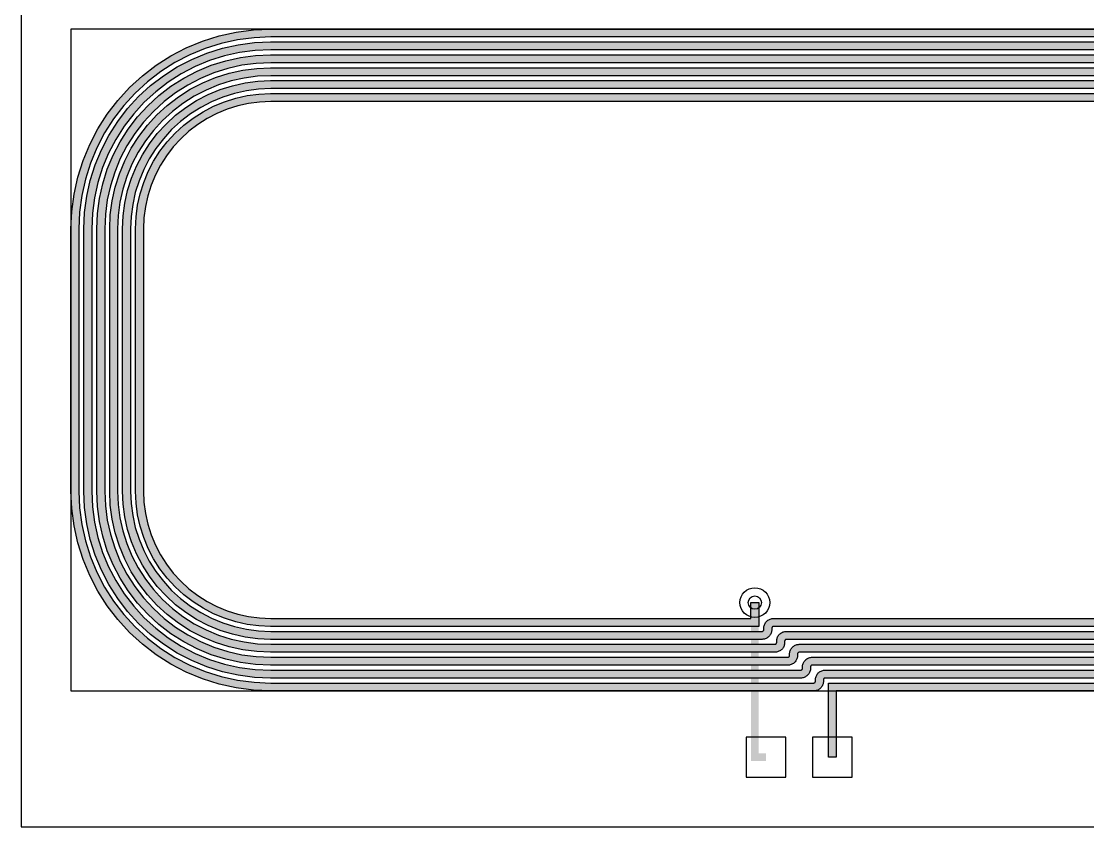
# Model space of a CAD drawing. Header units: millimetres. Extents: x -24.5 to 24.5, y -14.1 to 22.7.
# Drawn here: x -24.5 to 7.71, y -14.1 to 10.23 of the extents above; entities that cross this region are included whole.
import ezdxf

# ---------------------------------------------------------------- set-up
doc = ezdxf.new("R2010")
doc.units = ezdxf.units.MM
for name, color, linetype in [('ANT_BOTTOM', 1, 'Continuous'), ('ANT_CENTERLINE', 5, 'Continuous'), ('ANT_COPPER', 3, 'Continuous'), ('ANT_COPPER_HATCH', 3, 'Continuous'), ('ANT_KEEPOUT', 8, 'Continuous'), ('ANT_PADS', 2, 'Continuous'), ('ANT_VIA', 6, 'Continuous'), ('BOARD_OUTLINE', 7, 'Continuous')]:
    doc.layers.add(name, color=color, linetype=linetype)

msp = doc.modelspace()

# ---------------------------------------------------------------- hatches: boundary and pattern name
at = {"layer": 'ANT_COPPER_HATCH'}
msp.add_hatch(color=3, dxfattribs=at).paths.add_polyline_path([(-0.12, -9.76), (16.962, -9.76), (17.47, -9.738), (17.971, -9.672), (18.465, -9.562), (18.947, -9.41), (19.414, -9.217), (19.862, -8.984), (20.289, -8.712), (20.69, -8.404), (21.063, -8.063), (21.404, -7.69), (21.712, -7.289), (21.984, -6.862), (22.217, -6.414), (22.41, -5.947), (22.562, -5.465), (22.672, -4.971), (22.738, -4.47), (22.76, -3.962), (22.76, 3.962), (22.738, 4.47), (22.672, 4.971), (22.562, 5.465), (22.41, 5.947), (22.217, 6.414), (21.984, 6.862), (21.712, 7.289), (21.404, 7.69), (21.063, 8.063), (20.69, 8.404), (20.289, 8.712), (19.862, 8.984), (19.414, 9.217), (18.947, 9.41), (18.465, 9.562), (17.971, 9.672), (17.47, 9.738), (16.962, 9.76), (-16.962, 9.76), (-17.47, 9.738), (-17.971, 9.672), (-18.465, 9.562), (-18.947, 9.41), (-19.414, 9.217), (-19.862, 8.984), (-20.289, 8.712), (-20.69, 8.404), (-21.063, 8.063), (-21.404, 7.69), (-21.712, 7.289), (-21.984, 6.862), (-22.217, 6.414), (-22.41, 5.947), (-22.562, 5.465), (-22.672, 4.971), (-22.738, 4.47), (-22.76, 3.962), (-22.76, -3.962), (-22.738, -4.47), (-22.672, -4.971), (-22.562, -5.465), (-22.41, -5.947), (-22.217, -6.414), (-21.984, -6.862), (-21.712, -7.289), (-21.404, -7.69), (-21.063, -8.063), (-20.69, -8.404), (-20.289, -8.712), (-19.862, -8.984), (-19.414, -9.217), (-18.947, -9.41), (-18.465, -9.562), (-17.971, -9.672), (-17.47, -9.738), (-16.962, -9.76), (-0.568, -9.76), (-0.561, -9.76), (-0.556, -9.759), (-0.551, -9.758), (-0.547, -9.757), (-0.542, -9.755), (-0.538, -9.752), (-0.534, -9.75), (-0.53, -9.747), (-0.526, -9.744), (-0.523, -9.74), (-0.52, -9.736), (-0.518, -9.732), (-0.515, -9.728), (-0.513, -9.723), (-0.512, -9.719), (-0.511, -9.714), (-0.51, -9.709), (-0.51, -9.702), (-0.51, -9.663), (-0.509, -9.64), (-0.506, -9.614), (-0.5, -9.589), (-0.492, -9.564), (-0.482, -9.541), (-0.471, -9.518), (-0.457, -9.496), (-0.441, -9.475), (-0.424, -9.456), (-0.405, -9.439), (-0.384, -9.423), (-0.362, -9.409), (-0.339, -9.398), (-0.316, -9.388), (-0.291, -9.38), (-0.266, -9.374), (-0.24, -9.371), (-0.217, -9.37), (16.962, -9.37), (17.436, -9.349), (17.904, -9.288), (18.364, -9.186), (18.814, -9.044), (19.249, -8.863), (19.667, -8.646), (20.065, -8.392), (20.439, -8.105), (20.787, -7.787), (21.105, -7.439), (21.392, -7.065), (21.646, -6.667), (21.863, -6.249), (22.044, -5.814), (22.186, -5.364), (22.288, -4.904), (22.349, -4.436), (22.37, -3.962), (22.37, 3.962), (22.349, 4.436), (22.288, 4.904), (22.186, 5.364), (22.044, 5.814), (21.863, 6.249), (21.646, 6.667), (21.392, 7.065), (21.105, 7.439), (20.787, 7.787), (20.439, 8.105), (20.065, 8.392), (19.667, 8.646), (19.249, 8.863), (18.814, 9.044), (18.364, 9.186), (17.904, 9.288), (17.436, 9.349), (16.962, 9.37), (-16.962, 9.37), (-17.436, 9.349), (-17.904, 9.288), (-18.364, 9.186), (-18.814, 9.044), (-19.249, 8.863), (-19.667, 8.646), (-20.065, 8.392), (-20.439, 8.105), (-20.787, 7.787), (-21.105, 7.439), (-21.392, 7.065), (-21.646, 6.667), (-21.863, 6.249), (-22.044, 5.814), (-22.186, 5.364), (-22.288, 4.904), (-22.349, 4.436), (-22.37, 3.962), (-22.37, -3.962), (-22.349, -4.436), (-22.288, -4.904), (-22.186, -5.364), (-22.044, -5.814), (-21.863, -6.249), (-21.646, -6.667), (-21.392, -7.065), (-21.105, -7.439), (-20.787, -7.787), (-20.439, -8.105), (-20.065, -8.392), (-19.667, -8.646), (-19.249, -8.863), (-18.814, -9.044), (-18.364, -9.186), (-17.904, -9.288), (-17.436, -9.349), (-16.962, -9.37), (-0.958, -9.37), (-0.951, -9.37), (-0.946, -9.369), (-0.941, -9.368), (-0.937, -9.367), (-0.932, -9.365), (-0.928, -9.362), (-0.924, -9.36), (-0.92, -9.357), (-0.916, -9.354), (-0.913, -9.35), (-0.91, -9.346), (-0.908, -9.342), (-0.905, -9.338), (-0.903, -9.333), (-0.902, -9.329), (-0.901, -9.324), (-0.9, -9.319), (-0.9, -9.312), (-0.9, -9.273), (-0.899, -9.25), (-0.896, -9.224), (-0.89, -9.199), (-0.882, -9.174), (-0.872, -9.151), (-0.861, -9.128), (-0.847, -9.106), (-0.831, -9.085), (-0.814, -9.066), (-0.795, -9.049), (-0.774, -9.033), (-0.752, -9.019), (-0.729, -9.008), (-0.706, -8.998), (-0.681, -8.99), (-0.656, -8.984), (-0.63, -8.981), (-0.607, -8.98), (16.962, -8.98), (17.402, -8.961), (17.836, -8.904), (18.263, -8.809), (18.68, -8.677), (19.084, -8.51), (19.472, -8.308), (19.841, -8.073), (20.189, -7.807), (20.511, -7.511), (20.807, -7.189), (21.073, -6.841), (21.308, -6.472), (21.51, -6.084), (21.677, -5.68), (21.809, -5.263), (21.904, -4.836), (21.961, -4.402), (21.98, -3.962), (21.98, 3.962), (21.961, 4.402), (21.904, 4.836), (21.809, 5.263), (21.677, 5.68), (21.51, 6.084), (21.308, 6.472), (21.073, 6.841), (20.807, 7.189), (20.511, 7.511), (20.189, 7.807), (19.841, 8.073), (19.472, 8.308), (19.084, 8.51), (18.68, 8.677), (18.263, 8.809), (17.836, 8.904), (17.402, 8.961), (16.962, 8.98), (-16.962, 8.98), (-17.402, 8.961), (-17.836, 8.904), (-18.263, 8.809), (-18.68, 8.677), (-19.084, 8.51), (-19.472, 8.308), (-19.841, 8.073), (-20.189, 7.807), (-20.511, 7.511), (-20.807, 7.189), (-21.073, 6.841), (-21.308, 6.472), (-21.51, 6.084), (-21.677, 5.68), (-21.809, 5.263), (-21.904, 4.836), (-21.961, 4.402), (-21.98, 3.962), (-21.98, -3.962), (-21.961, -4.402), (-21.904, -4.836), (-21.809, -5.263), (-21.677, -5.68), (-21.51, -6.084), (-21.308, -6.472), (-21.073, -6.841), (-20.807, -7.189), (-20.511, -7.511), (-20.189, -7.807), (-19.841, -8.073), (-19.472, -8.308), (-19.084, -8.51), (-18.68, -8.677), (-18.263, -8.809), (-17.836, -8.904), (-17.402, -8.961), (-16.962, -8.98), (-1.348, -8.98), (-1.341, -8.98), (-1.336, -8.979), (-1.331, -8.978), (-1.327, -8.977), (-1.322, -8.975), (-1.318, -8.972), (-1.314, -8.97), (-1.31, -8.967), (-1.306, -8.964), (-1.303, -8.96), (-1.3, -8.956), (-1.298, -8.952), (-1.295, -8.948), (-1.293, -8.943), (-1.292, -8.939), (-1.291, -8.934), (-1.29, -8.929), (-1.29, -8.922), (-1.29, -8.883), (-1.289, -8.86), (-1.286, -8.834), (-1.28, -8.809), (-1.272, -8.784), (-1.262, -8.761), (-1.251, -8.738), (-1.237, -8.716), (-1.221, -8.695), (-1.204, -8.676), (-1.185, -8.659), (-1.164, -8.643), (-1.142, -8.629), (-1.119, -8.618), (-1.096, -8.608), (-1.071, -8.6), (-1.046, -8.594), (-1.02, -8.591), (-0.997, -8.59), (16.962, -8.59), (17.368, -8.572), (17.768, -8.52), (18.162, -8.432), (18.547, -8.311), (18.92, -8.157), (19.277, -7.97), (19.618, -7.753), (19.938, -7.508), (20.235, -7.235), (20.508, -6.938), (20.753, -6.618), (20.97, -6.277), (21.157, -5.92), (21.311, -5.547), (21.432, -5.162), (21.52, -4.768), (21.572, -4.368), (21.59, -3.962), (21.59, 3.962), (21.572, 4.368), (21.52, 4.768), (21.432, 5.162), (21.311, 5.547), (21.157, 5.92), (20.97, 6.277), (20.753, 6.618), (20.508, 6.938), (20.235, 7.235), (19.938, 7.508), (19.618, 7.753), (19.277, 7.97), (18.92, 8.157), (18.547, 8.311), (18.162, 8.432), (17.768, 8.52), (17.368, 8.572), (16.962, 8.59), (-16.962, 8.59), (-17.368, 8.572), (-17.768, 8.52), (-18.162, 8.432), (-18.547, 8.311), (-18.92, 8.157), (-19.277, 7.97), (-19.618, 7.753), (-19.938, 7.508), (-20.235, 7.235), (-20.508, 6.938), (-20.753, 6.618), (-20.97, 6.277), (-21.157, 5.92), (-21.311, 5.547), (-21.432, 5.162), (-21.52, 4.768), (-21.572, 4.368), (-21.59, 3.962), (-21.59, -3.962), (-21.572, -4.368), (-21.52, -4.768), (-21.432, -5.162), (-21.311, -5.547), (-21.157, -5.92), (-20.97, -6.277), (-20.753, -6.618), (-20.508, -6.938), (-20.235, -7.235), (-19.938, -7.508), (-19.618, -7.753), (-19.277, -7.97), (-18.92, -8.157), (-18.547, -8.311), (-18.162, -8.432), (-17.768, -8.52), (-17.368, -8.572), (-16.962, -8.59), (-1.738, -8.59), (-1.731, -8.59), (-1.726, -8.589), (-1.721, -8.588), (-1.717, -8.587), (-1.712, -8.585), (-1.708, -8.582), (-1.704, -8.58), (-1.7, -8.577), (-1.696, -8.574), (-1.693, -8.57), (-1.69, -8.566), (-1.688, -8.562), (-1.685, -8.558), (-1.683, -8.553), (-1.682, -8.549), (-1.681, -8.544), (-1.68, -8.539), (-1.68, -8.532), (-1.68, -8.493), (-1.679, -8.47), (-1.676, -8.444), (-1.67, -8.419), (-1.662, -8.394), (-1.652, -8.371), (-1.641, -8.348), (-1.627, -8.326), (-1.611, -8.305), (-1.594, -8.286), (-1.575, -8.269), (-1.554, -8.253), (-1.532, -8.239), (-1.509, -8.228), (-1.486, -8.218), (-1.461, -8.21), (-1.436, -8.204), (-1.41, -8.201), (-1.387, -8.2), (16.962, -8.2), (17.334, -8.184), (17.7, -8.136), (18.061, -8.056), (18.413, -7.944), (18.755, -7.803), (19.082, -7.633), (19.394, -7.434), (19.687, -7.209), (19.96, -6.96), (20.209, -6.687), (20.434, -6.394), (20.633, -6.082), (20.803, -5.755), (20.944, -5.413), (21.056, -5.061), (21.136, -4.7), (21.184, -4.334), (21.2, -3.962), (21.2, 3.962), (21.184, 4.334), (21.136, 4.7), (21.056, 5.061), (20.944, 5.413), (20.803, 5.755), (20.633, 6.082), (20.434, 6.394), (20.209, 6.687), (19.96, 6.96), (19.687, 7.209), (19.394, 7.434), (19.082, 7.633), (18.755, 7.803), (18.413, 7.944), (18.061, 8.056), (17.7, 8.136), (17.334, 8.184), (16.962, 8.2), (-16.962, 8.2), (-17.334, 8.184), (-17.7, 8.136), (-18.061, 8.056), (-18.413, 7.944), (-18.755, 7.803), (-19.082, 7.633), (-19.394, 7.434), (-19.687, 7.209), (-19.96, 6.96), (-20.209, 6.687), (-20.434, 6.394), (-20.633, 6.082), (-20.803, 5.755), (-20.944, 5.413), (-21.056, 5.061), (-21.136, 4.7), (-21.184, 4.334), (-21.2, 3.962), (-21.2, -3.962), (-21.184, -4.334), (-21.136, -4.7), (-21.056, -5.061), (-20.944, -5.413), (-20.803, -5.755), (-20.633, -6.082), (-20.434, -6.394), (-20.209, -6.687), (-19.96, -6.96), (-19.687, -7.209), (-19.394, -7.434), (-19.082, -7.633), (-18.755, -7.803), (-18.413, -7.944), (-18.061, -8.056), (-17.7, -8.136), (-17.334, -8.184), (-16.962, -8.2), (-2.128, -8.2), (-2.121, -8.2), (-2.116, -8.199), (-2.111, -8.198), (-2.107, -8.197), (-2.102, -8.195), (-2.098, -8.192), (-2.094, -8.19), (-2.09, -8.187), (-2.086, -8.184), (-2.083, -8.18), (-2.08, -8.176), (-2.078, -8.172), (-2.075, -8.168), (-2.073, -8.163), (-2.072, -8.159), (-2.071, -8.154), (-2.07, -8.149), (-2.07, -8.142), (-2.07, -8.103), (-2.069, -8.08), (-2.066, -8.054), (-2.06, -8.029), (-2.052, -8.004), (-2.042, -7.981), (-2.031, -7.958), (-2.017, -7.936), (-2.001, -7.915), (-1.984, -7.896), (-1.965, -7.879), (-1.944, -7.863), (-1.922, -7.849), (-1.899, -7.838), (-1.876, -7.828), (-1.851, -7.82), (-1.826, -7.814), (-1.8, -7.811), (-1.777, -7.81), (16.962, -7.81), (17.3, -7.795), (17.633, -7.751), (17.96, -7.679), (18.28, -7.578), (18.59, -7.45), (18.887, -7.295), (19.17, -7.115), (19.436, -6.91), (19.684, -6.684), (19.91, -6.436), (20.115, -6.17), (20.295, -5.887), (20.45, -5.59), (20.578, -5.28), (20.679, -4.96), (20.751, -4.633), (20.795, -4.3), (20.81, -3.962), (20.81, 3.962), (20.795, 4.3), (20.751, 4.633), (20.679, 4.96), (20.578, 5.28), (20.45, 5.59), (20.295, 5.887), (20.115, 6.17), (19.91, 6.436), (19.684, 6.684), (19.436, 6.91), (19.17, 7.115), (18.887, 7.295), (18.59, 7.45), (18.28, 7.578), (17.96, 7.679), (17.633, 7.751), (17.3, 7.795), (16.962, 7.81), (-16.962, 7.81), (-17.3, 7.795), (-17.633, 7.751), (-17.96, 7.679), (-18.28, 7.578), (-18.59, 7.45), (-18.887, 7.295), (-19.17, 7.115), (-19.436, 6.91), (-19.684, 6.684), (-19.91, 6.436), (-20.115, 6.17), (-20.295, 5.887), (-20.45, 5.59), (-20.578, 5.28), (-20.679, 4.96), (-20.751, 4.633), (-20.795, 4.3), (-20.81, 3.962), (-20.81, -3.962), (-20.795, -4.3), (-20.751, -4.633), (-20.679, -4.96), (-20.578, -5.28), (-20.45, -5.59), (-20.295, -5.887), (-20.115, -6.17), (-19.91, -6.436), (-19.684, -6.684), (-19.436, -6.91), (-19.17, -7.115), (-18.887, -7.295), (-18.59, -7.45), (-18.28, -7.578), (-17.96, -7.679), (-17.633, -7.751), (-17.3, -7.795), (-16.962, -7.81), (-2.46, -7.81), (-2.46, -7.33), (-2.22, -7.33), (-2.22, -8.05), (-16.968, -8.05), (-17.321, -8.035), (-17.674, -7.988), (-18.022, -7.911), (-18.362, -7.804), (-18.691, -7.667), (-19.008, -7.503), (-19.308, -7.311), (-19.591, -7.094), (-19.854, -6.854), (-20.094, -6.591), (-20.311, -6.308), (-20.503, -6.008), (-20.667, -5.691), (-20.804, -5.362), (-20.911, -5.022), (-20.988, -4.674), (-21.035, -4.321), (-21.05, -3.968), (-21.05, 3.968), (-21.035, 4.321), (-20.988, 4.674), (-20.911, 5.022), (-20.804, 5.362), (-20.667, 5.691), (-20.503, 6.008), (-20.311, 6.308), (-20.094, 6.591), (-19.854, 6.854), (-19.591, 7.094), (-19.308, 7.311), (-19.008, 7.503), (-18.691, 7.667), (-18.362, 7.804), (-18.022, 7.911), (-17.674, 7.988), (-17.321, 8.035), (-16.968, 8.05), (16.968, 8.05), (17.321, 8.035), (17.674, 7.988), (18.022, 7.911), (18.362, 7.804), (18.691, 7.667), (19.008, 7.503), (19.308, 7.311), (19.591, 7.094), (19.854, 6.854), (20.094, 6.591), (20.311, 6.308), (20.503, 6.008), (20.667, 5.691), (20.804, 5.362), (20.911, 5.022), (20.988, 4.674), (21.035, 4.321), (21.05, 3.968), (21.05, -3.968), (21.035, -4.321), (20.988, -4.674), (20.911, -5.022), (20.804, -5.362), (20.667, -5.691), (20.503, -6.008), (20.311, -6.308), (20.094, -6.591), (19.854, -6.854), (19.591, -7.094), (19.308, -7.311), (19.008, -7.503), (18.691, -7.667), (18.362, -7.804), (18.022, -7.911), (17.674, -7.988), (17.321, -8.035), (16.968, -8.05), (-1.772, -8.05), (-1.779, -8.05), (-1.784, -8.051), (-1.789, -8.052), (-1.793, -8.053), (-1.798, -8.055), (-1.802, -8.058), (-1.806, -8.06), (-1.81, -8.063), (-1.814, -8.066), (-1.817, -8.07), (-1.82, -8.074), (-1.822, -8.078), (-1.825, -8.082), (-1.827, -8.087), (-1.828, -8.091), (-1.829, -8.096), (-1.83, -8.101), (-1.83, -8.108), (-1.83, -8.147), (-1.831, -8.17), (-1.834, -8.196), (-1.84, -8.221), (-1.848, -8.246), (-1.858, -8.269), (-1.869, -8.292), (-1.883, -8.314), (-1.899, -8.335), (-1.916, -8.354), (-1.935, -8.371), (-1.956, -8.387), (-1.978, -8.401), (-2.001, -8.412), (-2.024, -8.422), (-2.049, -8.43), (-2.074, -8.436), (-2.1, -8.439), (-2.123, -8.44), (-16.968, -8.44), (-17.355, -8.423), (-17.742, -8.372), (-18.123, -8.288), (-18.496, -8.17), (-18.856, -8.021), (-19.203, -7.841), (-19.532, -7.631), (-19.842, -7.393), (-20.129, -7.129), (-20.393, -6.842), (-20.631, -6.532), (-20.841, -6.203), (-21.021, -5.856), (-21.17, -5.496), (-21.288, -5.123), (-21.372, -4.742), (-21.423, -4.355), (-21.44, -3.968), (-21.44, 3.968), (-21.423, 4.355), (-21.372, 4.742), (-21.288, 5.123), (-21.17, 5.496), (-21.021, 5.856), (-20.841, 6.203), (-20.631, 6.532), (-20.393, 6.842), (-20.129, 7.129), (-19.842, 7.393), (-19.532, 7.631), (-19.203, 7.841), (-18.856, 8.021), (-18.496, 8.17), (-18.123, 8.288), (-17.742, 8.372), (-17.355, 8.423), (-16.968, 8.44), (16.968, 8.44), (17.355, 8.423), (17.742, 8.372), (18.123, 8.288), (18.496, 8.17), (18.856, 8.021), (19.203, 7.841), (19.532, 7.631), (19.842, 7.393), (20.129, 7.129), (20.393, 6.842), (20.631, 6.532), (20.841, 6.203), (21.021, 5.856), (21.17, 5.496), (21.288, 5.123), (21.372, 4.742), (21.423, 4.355), (21.44, 3.968), (21.44, -3.968), (21.423, -4.355), (21.372, -4.742), (21.288, -5.123), (21.17, -5.496), (21.021, -5.856), (20.841, -6.203), (20.631, -6.532), (20.393, -6.842), (20.129, -7.129), (19.842, -7.393), (19.532, -7.631), (19.203, -7.841), (18.856, -8.021), (18.496, -8.17), (18.123, -8.288), (17.742, -8.372), (17.355, -8.423), (16.968, -8.44), (-1.382, -8.44), (-1.389, -8.44), (-1.394, -8.441), (-1.399, -8.442), (-1.403, -8.443), (-1.408, -8.445), (-1.412, -8.448), (-1.416, -8.45), (-1.42, -8.453), (-1.424, -8.456), (-1.427, -8.46), (-1.43, -8.464), (-1.432, -8.468), (-1.435, -8.472), (-1.437, -8.477), (-1.438, -8.481), (-1.439, -8.486), (-1.44, -8.491), (-1.44, -8.498), (-1.44, -8.537), (-1.441, -8.56), (-1.444, -8.586), (-1.45, -8.611), (-1.458, -8.636), (-1.468, -8.659), (-1.479, -8.682), (-1.493, -8.704), (-1.509, -8.725), (-1.526, -8.744), (-1.545, -8.761), (-1.566, -8.777), (-1.588, -8.791), (-1.611, -8.802), (-1.634, -8.812), (-1.659, -8.82), (-1.684, -8.826), (-1.71, -8.829), (-1.733, -8.83), (-16.968, -8.83), (-17.389, -8.812), (-17.81, -8.756), (-18.224, -8.664), (-18.629, -8.537), (-19.021, -8.374), (-19.398, -8.178), (-19.756, -7.95), (-20.092, -7.692), (-20.405, -7.405), (-20.692, -7.092), (-20.95, -6.756), (-21.178, -6.398), (-21.374, -6.021), (-21.537, -5.629), (-21.664, -5.224), (-21.756, -4.81), (-21.812, -4.389), (-21.83, -3.968), (-21.83, 3.968), (-21.812, 4.389), (-21.756, 4.81), (-21.664, 5.224), (-21.537, 5.629), (-21.374, 6.021), (-21.178, 6.398), (-20.95, 6.756), (-20.692, 7.092), (-20.405, 7.405), (-20.092, 7.692), (-19.756, 7.95), (-19.398, 8.178), (-19.021, 8.374), (-18.629, 8.537), (-18.224, 8.664), (-17.81, 8.756), (-17.389, 8.812), (-16.968, 8.83), (16.968, 8.83), (17.389, 8.812), (17.81, 8.756), (18.224, 8.664), (18.629, 8.537), (19.021, 8.374), (19.398, 8.178), (19.756, 7.95), (20.092, 7.692), (20.405, 7.405), (20.692, 7.092), (20.95, 6.756), (21.178, 6.398), (21.374, 6.021), (21.537, 5.629), (21.664, 5.224), (21.756, 4.81), (21.812, 4.389), (21.83, 3.968), (21.83, -3.968), (21.812, -4.389), (21.756, -4.81), (21.664, -5.224), (21.537, -5.629), (21.374, -6.021), (21.178, -6.398), (20.95, -6.756), (20.692, -7.092), (20.405, -7.405), (20.092, -7.692), (19.756, -7.95), (19.398, -8.178), (19.021, -8.374), (18.629, -8.537), (18.224, -8.664), (17.81, -8.756), (17.389, -8.812), (16.968, -8.83), (-0.992, -8.83), (-0.999, -8.83), (-1.004, -8.831), (-1.009, -8.832), (-1.013, -8.833), (-1.018, -8.835), (-1.022, -8.838), (-1.026, -8.84), (-1.03, -8.843), (-1.034, -8.846), (-1.037, -8.85), (-1.04, -8.854), (-1.042, -8.858), (-1.045, -8.862), (-1.047, -8.867), (-1.048, -8.871), (-1.049, -8.876), (-1.05, -8.881), (-1.05, -8.888), (-1.05, -8.927), (-1.051, -8.95), (-1.054, -8.976), (-1.06, -9.001), (-1.068, -9.026), (-1.078, -9.049), (-1.089, -9.072), (-1.103, -9.094), (-1.119, -9.115), (-1.136, -9.134), (-1.155, -9.151), (-1.176, -9.167), (-1.198, -9.181), (-1.221, -9.192), (-1.244, -9.202), (-1.269, -9.21), (-1.294, -9.216), (-1.32, -9.219), (-1.343, -9.22), (-16.968, -9.22), (-17.423, -9.2), (-17.878, -9.14), (-18.325, -9.041), (-18.762, -8.903), (-19.186, -8.728), (-19.593, -8.516), (-19.979, -8.27), (-20.343, -7.991), (-20.681, -7.681), (-20.991, -7.343), (-21.27, -6.979), (-21.516, -6.593), (-21.728, -6.186), (-21.903, -5.762), (-22.041, -5.325), (-22.14, -4.878), (-22.2, -4.423), (-22.22, -3.968), (-22.22, 3.968), (-22.2, 4.423), (-22.14, 4.878), (-22.041, 5.325), (-21.903, 5.762), (-21.728, 6.186), (-21.516, 6.593), (-21.27, 6.979), (-20.991, 7.343), (-20.681, 7.681), (-20.343, 7.991), (-19.979, 8.27), (-19.593, 8.516), (-19.186, 8.728), (-18.762, 8.903), (-18.325, 9.041), (-17.878, 9.14), (-17.423, 9.2), (-16.968, 9.22), (16.968, 9.22), (17.423, 9.2), (17.878, 9.14), (18.325, 9.041), (18.762, 8.903), (19.186, 8.728), (19.593, 8.516), (19.979, 8.27), (20.343, 7.991), (20.681, 7.681), (20.991, 7.343), (21.27, 6.979), (21.516, 6.593), (21.728, 6.186), (21.903, 5.762), (22.041, 5.325), (22.14, 4.878), (22.2, 4.423), (22.22, 3.968), (22.22, -3.968), (22.2, -4.423), (22.14, -4.878), (22.041, -5.325), (21.903, -5.762), (21.728, -6.186), (21.516, -6.593), (21.27, -6.979), (20.991, -7.343), (20.681, -7.681), (20.343, -7.991), (19.979, -8.27), (19.593, -8.516), (19.186, -8.728), (18.762, -8.903), (18.325, -9.041), (17.878, -9.14), (17.423, -9.2), (16.968, -9.22), (-0.602, -9.22), (-0.609, -9.22), (-0.614, -9.221), (-0.619, -9.222), (-0.623, -9.223), (-0.628, -9.225), (-0.632, -9.228), (-0.636, -9.23), (-0.64, -9.233), (-0.644, -9.236), (-0.647, -9.24), (-0.65, -9.244), (-0.652, -9.248), (-0.655, -9.252), (-0.657, -9.257), (-0.658, -9.261), (-0.659, -9.266), (-0.66, -9.271), (-0.66, -9.278), (-0.66, -9.317), (-0.661, -9.34), (-0.664, -9.366), (-0.67, -9.391), (-0.678, -9.416), (-0.688, -9.439), (-0.699, -9.462), (-0.713, -9.484), (-0.729, -9.505), (-0.746, -9.524), (-0.765, -9.541), (-0.786, -9.557), (-0.808, -9.571), (-0.831, -9.582), (-0.854, -9.592), (-0.879, -9.6), (-0.904, -9.606), (-0.93, -9.609), (-0.953, -9.61), (-16.968, -9.61), (-17.457, -9.589), (-17.945, -9.524), (-18.426, -9.418), (-18.896, -9.27), (-19.351, -9.081), (-19.788, -8.854), (-20.203, -8.589), (-20.594, -8.289), (-20.957, -7.957), (-21.289, -7.594), (-21.589, -7.203), (-21.854, -6.788), (-22.081, -6.351), (-22.27, -5.896), (-22.418, -5.426), (-22.524, -4.945), (-22.589, -4.457), (-22.61, -3.968), (-22.61, 3.968), (-22.589, 4.457), (-22.524, 4.945), (-22.418, 5.426), (-22.27, 5.896), (-22.081, 6.351), (-21.854, 6.788), (-21.589, 7.203), (-21.289, 7.594), (-20.957, 7.957), (-20.594, 8.289), (-20.203, 8.589), (-19.788, 8.854), (-19.351, 9.081), (-18.896, 9.27), (-18.426, 9.418), (-17.945, 9.524), (-17.457, 9.589), (-16.968, 9.61), (16.968, 9.61), (17.457, 9.589), (17.945, 9.524), (18.426, 9.418), (18.896, 9.27), (19.351, 9.081), (19.788, 8.854), (20.203, 8.589), (20.594, 8.289), (20.957, 7.957), (21.289, 7.594), (21.589, 7.203), (21.854, 6.788), (22.081, 6.351), (22.27, 5.896), (22.418, 5.426), (22.524, 4.945), (22.589, 4.457), (22.61, 3.968), (22.61, -3.968), (22.589, -4.457), (22.524, -4.945), (22.418, -5.426), (22.27, -5.896), (22.081, -6.351), (21.854, -6.788), (21.589, -7.203), (21.289, -7.594), (20.957, -7.957), (20.594, -8.289), (20.203, -8.589), (19.788, -8.854), (19.351, -9.081), (18.896, -9.27), (18.426, -9.418), (17.945, -9.524), (17.457, -9.589), (16.968, -9.61), (-0.212, -9.61), (-0.219, -9.61), (-0.224, -9.611), (-0.229, -9.612), (-0.233, -9.613), (-0.238, -9.615), (-0.242, -9.618), (-0.246, -9.62), (-0.25, -9.623), (-0.254, -9.626), (-0.257, -9.63), (-0.26, -9.634), (-0.262, -9.638), (-0.265, -9.642), (-0.267, -9.647), (-0.268, -9.651), (-0.269, -9.656), (-0.27, -9.661), (-0.27, -9.668), (-0.27, -9.707), (-0.271, -9.73), (-0.274, -9.756), (-0.28, -9.781), (-0.288, -9.806), (-0.298, -9.829), (-0.309, -9.852), (-0.323, -9.874), (-0.339, -9.895), (-0.356, -9.914), (-0.375, -9.931), (-0.396, -9.947), (-0.418, -9.961), (-0.441, -9.972), (-0.464, -9.982), (-0.489, -9.99), (-0.514, -9.996), (-0.54, -9.999), (-0.563, -10), (-16.968, -10), (-17.491, -9.977), (-18.013, -9.908), (-18.527, -9.794), (-19.029, -9.636), (-19.516, -9.435), (-19.983, -9.192), (-20.427, -8.909), (-20.844, -8.588), (-21.232, -8.232), (-21.588, -7.844), (-21.909, -7.427), (-22.192, -6.983), (-22.435, -6.516), (-22.636, -6.029), (-22.794, -5.527), (-22.908, -5.013), (-22.977, -4.491), (-23, -3.968), (-23, 3.968), (-22.977, 4.491), (-22.908, 5.013), (-22.794, 5.527), (-22.636, 6.029), (-22.435, 6.516), (-22.192, 6.983), (-21.909, 7.427), (-21.588, 7.844), (-21.232, 8.232), (-20.844, 8.588), (-20.427, 8.909), (-19.983, 9.192), (-19.516, 9.435), (-19.029, 9.636), (-18.527, 9.794), (-18.013, 9.908), (-17.491, 9.977), (-16.968, 10), (16.968, 10), (17.491, 9.977), (18.013, 9.908), (18.527, 9.794), (19.029, 9.636), (19.516, 9.435), (19.983, 9.192), (20.427, 8.909), (20.844, 8.588), (21.232, 8.232), (21.588, 7.844), (21.909, 7.427), (22.192, 6.983), (22.435, 6.516), (22.636, 6.029), (22.794, 5.527), (22.908, 5.013), (22.977, 4.491), (23, 3.968), (23, -3.968), (22.977, -4.491), (22.908, -5.013), (22.794, -5.527), (22.636, -6.029), (22.435, -6.516), (22.192, -6.983), (21.909, -7.427), (21.588, -7.844), (21.232, -8.232), (20.844, -8.588), (20.427, -8.909), (19.983, -9.192), (19.516, -9.435), (19.029, -9.636), (18.527, -9.794), (18.013, -9.908), (17.491, -9.977), (16.968, -10), (0.12, -10), (0.12, -12), (-0.12, -12), (-0.12, -9.76)])

# ---------------------------------------------------------------- linework, layer by layer
at = {"layer": 'ANT_BOTTOM', "const_width": 0.24}
msp.add_lwpolyline([(-2.34, -7.33), (-2.34, -12), (-2, -12)], dxfattribs=at)
at = {"layer": 'ANT_CENTERLINE', "const_width": 0.24}
for points in [[(16.965, 9.88), (-16.965, 9.88), (-17.481, 9.857), (-17.992, 9.79), (-18.496, 9.678), (-18.988, 9.523), (-19.465, 9.326), (-19.922, 9.088), (-20.358, 8.81), (-20.767, 8.496), (-21.148, 8.148), (-21.496, 7.767), (-21.81, 7.358), (-22.088, 6.923), (-22.326, 6.465), (-22.523, 5.988), (-22.678, 5.496), (-22.79, 4.992), (-22.857, 4.481), (-22.88, 3.965), (-22.88, -3.965), (-22.857, -4.481), (-22.79, -4.992), (-22.678, -5.496), (-22.523, -5.988), (-22.326, -6.465), (-22.088, -6.922), (-21.81, -7.358), (-21.496, -7.767), (-21.148, -8.148), (-20.767, -8.496), (-20.358, -8.81), (-19.922, -9.088), (-19.465, -9.326), (-18.988, -9.523), (-18.496, -9.678), (-17.992, -9.79), (-17.481, -9.857), (-16.965, -9.88), (-0.566, -9.88), (-0.55, -9.879), (-0.535, -9.877), (-0.52, -9.874), (-0.505, -9.869), (-0.491, -9.864), (-0.478, -9.856), (-0.465, -9.848), (-0.453, -9.839), (-0.441, -9.829), (-0.431, -9.817), (-0.422, -9.805), (-0.414, -9.792), (-0.406, -9.779), (-0.401, -9.765), (-0.396, -9.75), (-0.393, -9.735), (-0.391, -9.72), (-0.39, -9.705), (-0.39, -9.665), (-0.389, -9.65), (-0.387, -9.635), (-0.384, -9.62), (-0.379, -9.605), (-0.374, -9.591), (-0.366, -9.578), (-0.358, -9.565), (-0.349, -9.553), (-0.339, -9.541), (-0.327, -9.531), (-0.315, -9.522), (-0.302, -9.514), (-0.289, -9.506), (-0.275, -9.501), (-0.26, -9.496), (-0.245, -9.493), (-0.23, -9.491), (-0.214, -9.49), (16.965, -9.49)], [(16.965, 9.49), (-16.965, 9.49), (-17.447, 9.469), (-17.924, 9.406), (-18.395, 9.302), (-18.855, 9.157), (-19.3, 8.972), (-19.727, 8.75), (-20.134, 8.491), (-20.516, 8.197), (-20.872, 7.872), (-21.197, 7.516), (-21.491, 7.134), (-21.75, 6.728), (-21.972, 6.3), (-22.157, 5.855), (-22.302, 5.395), (-22.406, 4.924), (-22.469, 4.447), (-22.49, 3.965), (-22.49, -3.965), (-22.469, -4.447), (-22.406, -4.924), (-22.302, -5.395), (-22.157, -5.855), (-21.972, -6.3), (-21.75, -6.727), (-21.491, -7.134), (-21.197, -7.516), (-20.872, -7.872), (-20.516, -8.197), (-20.134, -8.491), (-19.727, -8.75), (-19.3, -8.972), (-18.855, -9.157), (-18.395, -9.302), (-17.924, -9.406), (-17.447, -9.469), (-16.965, -9.49), (-0.956, -9.49), (-0.94, -9.489), (-0.925, -9.487), (-0.91, -9.484), (-0.895, -9.479), (-0.881, -9.474), (-0.868, -9.466), (-0.855, -9.458), (-0.843, -9.449), (-0.831, -9.439), (-0.821, -9.427), (-0.812, -9.415), (-0.804, -9.402), (-0.796, -9.389), (-0.791, -9.375), (-0.786, -9.36), (-0.783, -9.345), (-0.781, -9.33), (-0.78, -9.315), (-0.78, -9.275), (-0.779, -9.26), (-0.777, -9.245), (-0.774, -9.23), (-0.769, -9.215), (-0.764, -9.201), (-0.756, -9.188), (-0.748, -9.175), (-0.739, -9.163), (-0.729, -9.151), (-0.717, -9.141), (-0.705, -9.132), (-0.692, -9.124), (-0.679, -9.116), (-0.665, -9.111), (-0.65, -9.106), (-0.635, -9.103), (-0.62, -9.101), (-0.605, -9.1), (16.965, -9.1)], [(16.965, 9.1), (-16.965, 9.1), (-17.413, 9.08), (-17.857, 9.022), (-18.294, 8.925), (-18.721, 8.79), (-19.135, 8.619), (-19.533, 8.412), (-19.91, 8.171), (-20.266, 7.899), (-20.596, 7.596), (-20.899, 7.266), (-21.171, 6.91), (-21.412, 6.533), (-21.619, 6.135), (-21.79, 5.721), (-21.925, 5.294), (-22.022, 4.857), (-22.08, 4.413), (-22.1, 3.965), (-22.1, -3.965), (-22.08, -4.413), (-22.022, -4.857), (-21.925, -5.294), (-21.79, -5.721), (-21.619, -6.135), (-21.412, -6.533), (-21.171, -6.91), (-20.899, -7.266), (-20.596, -7.596), (-20.266, -7.899), (-19.91, -8.171), (-19.533, -8.412), (-19.135, -8.619), (-18.721, -8.79), (-18.294, -8.925), (-17.857, -9.022), (-17.413, -9.08), (-16.965, -9.1), (-1.345, -9.1), (-1.33, -9.099), (-1.315, -9.097), (-1.3, -9.094), (-1.285, -9.089), (-1.271, -9.084), (-1.258, -9.076), (-1.245, -9.068), (-1.233, -9.059), (-1.221, -9.049), (-1.211, -9.037), (-1.202, -9.025), (-1.194, -9.012), (-1.186, -8.999), (-1.181, -8.985), (-1.176, -8.97), (-1.173, -8.955), (-1.171, -8.94), (-1.17, -8.925), (-1.17, -8.886), (-1.169, -8.87), (-1.167, -8.855), (-1.164, -8.84), (-1.159, -8.825), (-1.154, -8.811), (-1.146, -8.798), (-1.138, -8.785), (-1.129, -8.773), (-1.119, -8.761), (-1.107, -8.751), (-1.095, -8.742), (-1.082, -8.734), (-1.069, -8.726), (-1.055, -8.721), (-1.04, -8.716), (-1.025, -8.713), (-1.01, -8.711), (-0.994, -8.71), (16.965, -8.71)], [(16.965, 8.71), (-16.965, 8.71), (-17.379, 8.692), (-17.789, 8.638), (-18.193, 8.548), (-18.588, 8.424), (-18.97, 8.265), (-19.338, 8.074), (-19.687, 7.852), (-20.015, 7.6), (-20.32, 7.32), (-20.6, 7.015), (-20.852, 6.687), (-21.074, 6.338), (-21.265, 5.97), (-21.424, 5.588), (-21.548, 5.193), (-21.638, 4.789), (-21.692, 4.379), (-21.71, 3.965), (-21.71, -3.965), (-21.692, -4.379), (-21.638, -4.789), (-21.548, -5.193), (-21.424, -5.588), (-21.265, -5.97), (-21.074, -6.337), (-20.852, -6.687), (-20.6, -7.015), (-20.32, -7.32), (-20.015, -7.6), (-19.687, -7.852), (-19.338, -8.074), (-18.97, -8.265), (-18.588, -8.424), (-18.193, -8.548), (-17.789, -8.638), (-17.379, -8.692), (-16.965, -8.71), (-1.736, -8.71), (-1.72, -8.709), (-1.705, -8.707), (-1.69, -8.704), (-1.675, -8.699), (-1.661, -8.694), (-1.648, -8.686), (-1.635, -8.678), (-1.623, -8.669), (-1.611, -8.659), (-1.601, -8.647), (-1.592, -8.635), (-1.584, -8.622), (-1.576, -8.609), (-1.571, -8.595), (-1.566, -8.58), (-1.563, -8.565), (-1.561, -8.55), (-1.56, -8.535), (-1.56, -8.495), (-1.559, -8.48), (-1.557, -8.465), (-1.554, -8.45), (-1.549, -8.435), (-1.544, -8.421), (-1.536, -8.408), (-1.528, -8.395), (-1.519, -8.383), (-1.509, -8.371), (-1.497, -8.361), (-1.485, -8.352), (-1.472, -8.344), (-1.459, -8.336), (-1.445, -8.331), (-1.43, -8.326), (-1.415, -8.323), (-1.4, -8.321), (-1.385, -8.32), (16.965, -8.32)], [(16.965, 8.32), (-16.965, 8.32), (-17.345, 8.303), (-17.721, 8.254), (-18.092, 8.172), (-18.454, 8.057), (-18.806, 7.912), (-19.143, 7.737), (-19.463, 7.532), (-19.764, 7.301), (-20.044, 7.044), (-20.301, 6.764), (-20.532, 6.463), (-20.737, 6.143), (-20.912, 5.806), (-21.057, 5.454), (-21.172, 5.092), (-21.254, 4.721), (-21.303, 4.345), (-21.32, 3.965), (-21.32, -3.965), (-21.303, -4.345), (-21.254, -4.721), (-21.172, -5.092), (-21.057, -5.454), (-20.912, -5.806), (-20.737, -6.142), (-20.532, -6.463), (-20.301, -6.764), (-20.044, -7.044), (-19.764, -7.301), (-19.463, -7.532), (-19.143, -7.737), (-18.806, -7.912), (-18.454, -8.057), (-18.092, -8.172), (-17.721, -8.254), (-17.345, -8.303), (-16.965, -8.32), (-2.126, -8.32), (-2.11, -8.319), (-2.095, -8.317), (-2.08, -8.314), (-2.065, -8.309), (-2.051, -8.304), (-2.038, -8.296), (-2.025, -8.288), (-2.013, -8.279), (-2.001, -8.269), (-1.991, -8.257), (-1.982, -8.245), (-1.974, -8.232), (-1.966, -8.219), (-1.961, -8.205), (-1.956, -8.19), (-1.953, -8.175), (-1.951, -8.16), (-1.95, -8.145), (-1.95, -8.105), (-1.949, -8.09), (-1.947, -8.075), (-1.944, -8.06), (-1.939, -8.045), (-1.934, -8.031), (-1.926, -8.018), (-1.918, -8.005), (-1.909, -7.993), (-1.899, -7.981), (-1.887, -7.971), (-1.875, -7.962), (-1.862, -7.954), (-1.849, -7.946), (-1.835, -7.941), (-1.82, -7.936), (-1.805, -7.933), (-1.79, -7.931), (-1.775, -7.93), (16.965, -7.93)], [(16.965, 7.93), (-16.965, 7.93), (-17.311, 7.915), (-17.654, 7.87), (-17.991, 7.795), (-18.321, 7.691), (-18.641, 7.559), (-18.948, 7.399), (-19.239, 7.213), (-19.514, 7.002), (-19.769, 6.769), (-20.002, 6.514), (-20.213, 6.239), (-20.399, 5.948), (-20.559, 5.641), (-20.691, 5.321), (-20.795, 4.991), (-20.87, 4.654), (-20.915, 4.311), (-20.93, 3.965), (-20.93, -3.965), (-20.915, -4.311), (-20.87, -4.654), (-20.795, -4.991), (-20.691, -5.321), (-20.559, -5.641), (-20.399, -5.947), (-20.213, -6.239), (-20.002, -6.514), (-19.769, -6.769), (-19.514, -7.002), (-19.239, -7.213), (-18.948, -7.399), (-18.641, -7.559), (-18.321, -7.691), (-17.991, -7.795), (-17.654, -7.87), (-17.311, -7.915), (-16.965, -7.93), (-2.34, -7.93), (-2.34, -7.33)], [(0, -12), (0, -9.88), (16.965, -9.88)]]:
    msp.add_lwpolyline(points, dxfattribs=at)
at = {"layer": 'ANT_COPPER'}
for points in [[(16.968, -9.61), (-0.212, -9.61), (-0.219, -9.61), (-0.224, -9.611), (-0.229, -9.612), (-0.233, -9.613), (-0.238, -9.615), (-0.242, -9.618), (-0.246, -9.62), (-0.25, -9.623), (-0.254, -9.626), (-0.257, -9.63), (-0.26, -9.634), (-0.262, -9.638), (-0.265, -9.642), (-0.267, -9.647), (-0.268, -9.651), (-0.269, -9.656), (-0.27, -9.661), (-0.27, -9.668), (-0.27, -9.707), (-0.271, -9.73), (-0.274, -9.756), (-0.28, -9.781), (-0.288, -9.806), (-0.298, -9.829), (-0.309, -9.852), (-0.323, -9.874), (-0.339, -9.895), (-0.356, -9.914), (-0.375, -9.931), (-0.396, -9.947), (-0.418, -9.961), (-0.441, -9.972), (-0.464, -9.982), (-0.489, -9.99), (-0.514, -9.996), (-0.54, -9.999), (-0.563, -10), (-16.968, -10), (-17.491, -9.977), (-18.013, -9.908), (-18.527, -9.794), (-19.029, -9.636), (-19.516, -9.435), (-19.983, -9.192), (-20.427, -8.909), (-20.844, -8.588), (-21.232, -8.232), (-21.588, -7.844), (-21.909, -7.427), (-22.192, -6.983), (-22.435, -6.516), (-22.636, -6.029), (-22.794, -5.527), (-22.908, -5.013), (-22.977, -4.491), (-23, -3.968), (-23, 3.968), (-22.977, 4.491), (-22.908, 5.013), (-22.794, 5.527), (-22.636, 6.029), (-22.435, 6.516), (-22.192, 6.983), (-21.909, 7.427), (-21.588, 7.844), (-21.232, 8.232), (-20.844, 8.588), (-20.427, 8.909), (-19.983, 9.192), (-19.516, 9.435), (-19.029, 9.636), (-18.527, 9.794), (-18.013, 9.908), (-17.491, 9.977), (-16.968, 10), (16.968, 10)], [(16.962, 9.76), (-16.962, 9.76), (-17.47, 9.738), (-17.971, 9.672), (-18.465, 9.562), (-18.947, 9.41), (-19.414, 9.217), (-19.862, 8.984), (-20.289, 8.712), (-20.69, 8.404), (-21.063, 8.063), (-21.404, 7.69), (-21.712, 7.289), (-21.984, 6.862), (-22.217, 6.414), (-22.41, 5.947), (-22.562, 5.465), (-22.672, 4.971), (-22.738, 4.47), (-22.76, 3.962), (-22.76, -3.962), (-22.738, -4.47), (-22.672, -4.971), (-22.562, -5.465), (-22.41, -5.947), (-22.217, -6.414), (-21.984, -6.862), (-21.712, -7.289), (-21.404, -7.69), (-21.063, -8.063), (-20.69, -8.404), (-20.289, -8.712), (-19.862, -8.984), (-19.414, -9.217), (-18.947, -9.41), (-18.465, -9.562), (-17.971, -9.672), (-17.47, -9.738), (-16.962, -9.76), (-0.568, -9.76), (-0.561, -9.76), (-0.556, -9.759), (-0.551, -9.758), (-0.547, -9.757), (-0.542, -9.755), (-0.538, -9.752), (-0.534, -9.75), (-0.53, -9.747), (-0.526, -9.744), (-0.523, -9.74), (-0.52, -9.736), (-0.518, -9.732), (-0.515, -9.728), (-0.513, -9.723), (-0.512, -9.719), (-0.511, -9.714), (-0.51, -9.709), (-0.51, -9.702), (-0.51, -9.663), (-0.509, -9.64), (-0.506, -9.614), (-0.5, -9.589), (-0.492, -9.564), (-0.482, -9.541), (-0.471, -9.518), (-0.457, -9.496), (-0.441, -9.475), (-0.424, -9.456), (-0.405, -9.439), (-0.384, -9.423), (-0.362, -9.409), (-0.339, -9.398), (-0.316, -9.388), (-0.291, -9.38), (-0.266, -9.374), (-0.24, -9.371), (-0.217, -9.37), (16.962, -9.37)], [(16.968, -9.22), (-0.602, -9.22), (-0.609, -9.22), (-0.614, -9.221), (-0.619, -9.222), (-0.623, -9.223), (-0.628, -9.225), (-0.632, -9.228), (-0.636, -9.23), (-0.64, -9.233), (-0.644, -9.236), (-0.647, -9.24), (-0.65, -9.244), (-0.652, -9.248), (-0.655, -9.252), (-0.657, -9.257), (-0.658, -9.261), (-0.659, -9.266), (-0.66, -9.271), (-0.66, -9.278), (-0.66, -9.317), (-0.661, -9.34), (-0.664, -9.366), (-0.67, -9.391), (-0.678, -9.416), (-0.688, -9.439), (-0.699, -9.462), (-0.713, -9.484), (-0.729, -9.505), (-0.746, -9.524), (-0.765, -9.541), (-0.786, -9.557), (-0.808, -9.571), (-0.831, -9.582), (-0.854, -9.592), (-0.879, -9.6), (-0.904, -9.606), (-0.93, -9.609), (-0.953, -9.61), (-16.968, -9.61), (-17.457, -9.589), (-17.945, -9.524), (-18.426, -9.418), (-18.896, -9.27), (-19.351, -9.081), (-19.788, -8.854), (-20.203, -8.589), (-20.594, -8.289), (-20.957, -7.957), (-21.289, -7.594), (-21.589, -7.203), (-21.854, -6.788), (-22.081, -6.351), (-22.27, -5.896), (-22.418, -5.426), (-22.524, -4.945), (-22.589, -4.457), (-22.61, -3.968), (-22.61, 3.968), (-22.589, 4.457), (-22.524, 4.945), (-22.418, 5.426), (-22.27, 5.896), (-22.081, 6.351), (-21.854, 6.788), (-21.589, 7.203), (-21.289, 7.594), (-20.957, 7.957), (-20.594, 8.289), (-20.203, 8.589), (-19.788, 8.854), (-19.351, 9.081), (-18.896, 9.27), (-18.426, 9.418), (-17.945, 9.524), (-17.457, 9.589), (-16.968, 9.61), (16.968, 9.61)], [(16.962, 9.37), (-16.962, 9.37), (-17.436, 9.349), (-17.904, 9.288), (-18.364, 9.186), (-18.814, 9.044), (-19.249, 8.863), (-19.667, 8.646), (-20.065, 8.392), (-20.439, 8.105), (-20.787, 7.787), (-21.105, 7.439), (-21.392, 7.065), (-21.646, 6.667), (-21.863, 6.249), (-22.044, 5.814), (-22.186, 5.364), (-22.288, 4.904), (-22.349, 4.436), (-22.37, 3.962), (-22.37, -3.962), (-22.349, -4.436), (-22.288, -4.904), (-22.186, -5.364), (-22.044, -5.814), (-21.863, -6.249), (-21.646, -6.667), (-21.392, -7.065), (-21.105, -7.439), (-20.787, -7.787), (-20.439, -8.105), (-20.065, -8.392), (-19.667, -8.646), (-19.249, -8.863), (-18.814, -9.044), (-18.364, -9.186), (-17.904, -9.288), (-17.436, -9.349), (-16.962, -9.37), (-0.958, -9.37), (-0.951, -9.37), (-0.946, -9.369), (-0.941, -9.368), (-0.937, -9.367), (-0.932, -9.365), (-0.928, -9.362), (-0.924, -9.36), (-0.92, -9.357), (-0.916, -9.354), (-0.913, -9.35), (-0.91, -9.346), (-0.908, -9.342), (-0.905, -9.338), (-0.903, -9.333), (-0.902, -9.329), (-0.901, -9.324), (-0.9, -9.319), (-0.9, -9.312), (-0.9, -9.273), (-0.899, -9.25), (-0.896, -9.224), (-0.89, -9.199), (-0.882, -9.174), (-0.872, -9.151), (-0.861, -9.128), (-0.847, -9.106), (-0.831, -9.085), (-0.814, -9.066), (-0.795, -9.049), (-0.774, -9.033), (-0.752, -9.019), (-0.729, -9.008), (-0.706, -8.998), (-0.681, -8.99), (-0.656, -8.984), (-0.63, -8.981), (-0.607, -8.98), (16.962, -8.98)], [(16.968, -8.83), (-0.992, -8.83), (-0.999, -8.83), (-1.004, -8.831), (-1.009, -8.832), (-1.013, -8.833), (-1.018, -8.835), (-1.022, -8.838), (-1.026, -8.84), (-1.03, -8.843), (-1.034, -8.846), (-1.037, -8.85), (-1.04, -8.854), (-1.042, -8.858), (-1.045, -8.862), (-1.047, -8.867), (-1.048, -8.871), (-1.049, -8.876), (-1.05, -8.881), (-1.05, -8.888), (-1.05, -8.927), (-1.051, -8.95), (-1.054, -8.976), (-1.06, -9.001), (-1.068, -9.026), (-1.078, -9.049), (-1.089, -9.072), (-1.103, -9.094), (-1.119, -9.115), (-1.136, -9.134), (-1.155, -9.151), (-1.176, -9.167), (-1.198, -9.181), (-1.221, -9.192), (-1.244, -9.202), (-1.269, -9.21), (-1.294, -9.216), (-1.32, -9.219), (-1.343, -9.22), (-16.968, -9.22), (-17.423, -9.2), (-17.878, -9.14), (-18.325, -9.041), (-18.762, -8.903), (-19.186, -8.728), (-19.593, -8.516), (-19.979, -8.27), (-20.343, -7.991), (-20.681, -7.681), (-20.991, -7.343), (-21.27, -6.979), (-21.516, -6.593), (-21.728, -6.186), (-21.903, -5.762), (-22.041, -5.325), (-22.14, -4.878), (-22.2, -4.423), (-22.22, -3.968), (-22.22, 3.968), (-22.2, 4.423), (-22.14, 4.878), (-22.041, 5.325), (-21.903, 5.762), (-21.728, 6.186), (-21.516, 6.593), (-21.27, 6.979), (-20.991, 7.343), (-20.681, 7.681), (-20.343, 7.991), (-19.979, 8.27), (-19.593, 8.516), (-19.186, 8.728), (-18.762, 8.903), (-18.325, 9.041), (-17.878, 9.14), (-17.423, 9.2), (-16.968, 9.22), (16.968, 9.22)], [(16.962, 8.98), (-16.962, 8.98), (-17.402, 8.961), (-17.836, 8.904), (-18.263, 8.809), (-18.68, 8.677), (-19.084, 8.51), (-19.472, 8.308), (-19.841, 8.073), (-20.189, 7.807), (-20.511, 7.511), (-20.807, 7.189), (-21.073, 6.841), (-21.308, 6.472), (-21.51, 6.084), (-21.677, 5.68), (-21.809, 5.263), (-21.904, 4.836), (-21.961, 4.402), (-21.98, 3.962), (-21.98, -3.962), (-21.961, -4.402), (-21.904, -4.836), (-21.809, -5.263), (-21.677, -5.68), (-21.51, -6.084), (-21.308, -6.472), (-21.073, -6.841), (-20.807, -7.189), (-20.511, -7.511), (-20.189, -7.807), (-19.841, -8.073), (-19.472, -8.308), (-19.084, -8.51), (-18.68, -8.677), (-18.263, -8.809), (-17.836, -8.904), (-17.402, -8.961), (-16.962, -8.98), (-1.348, -8.98), (-1.341, -8.98), (-1.336, -8.979), (-1.331, -8.978), (-1.327, -8.977), (-1.322, -8.975), (-1.318, -8.972), (-1.314, -8.97), (-1.31, -8.967), (-1.306, -8.964), (-1.303, -8.96), (-1.3, -8.956), (-1.298, -8.952), (-1.295, -8.948), (-1.293, -8.943), (-1.292, -8.939), (-1.291, -8.934), (-1.29, -8.929), (-1.29, -8.922), (-1.29, -8.883), (-1.289, -8.86), (-1.286, -8.834), (-1.28, -8.809), (-1.272, -8.784), (-1.262, -8.761), (-1.251, -8.738), (-1.237, -8.716), (-1.221, -8.695), (-1.204, -8.676), (-1.185, -8.659), (-1.164, -8.643), (-1.142, -8.629), (-1.119, -8.618), (-1.096, -8.608), (-1.071, -8.6), (-1.046, -8.594), (-1.02, -8.591), (-0.997, -8.59), (16.962, -8.59)], [(16.968, -8.44), (-1.382, -8.44), (-1.389, -8.44), (-1.394, -8.441), (-1.399, -8.442), (-1.403, -8.443), (-1.408, -8.445), (-1.412, -8.448), (-1.416, -8.45), (-1.42, -8.453), (-1.424, -8.456), (-1.427, -8.46), (-1.43, -8.464), (-1.432, -8.468), (-1.435, -8.472), (-1.437, -8.477), (-1.438, -8.481), (-1.439, -8.486), (-1.44, -8.491), (-1.44, -8.498), (-1.44, -8.537), (-1.441, -8.56), (-1.444, -8.586), (-1.45, -8.611), (-1.458, -8.636), (-1.468, -8.659), (-1.479, -8.682), (-1.493, -8.704), (-1.509, -8.725), (-1.526, -8.744), (-1.545, -8.761), (-1.566, -8.777), (-1.588, -8.791), (-1.611, -8.802), (-1.634, -8.812), (-1.659, -8.82), (-1.684, -8.826), (-1.71, -8.829), (-1.733, -8.83), (-16.968, -8.83), (-17.389, -8.812), (-17.81, -8.756), (-18.224, -8.664), (-18.629, -8.537), (-19.021, -8.374), (-19.398, -8.178), (-19.756, -7.95), (-20.092, -7.692), (-20.405, -7.405), (-20.692, -7.092), (-20.95, -6.756), (-21.178, -6.398), (-21.374, -6.021), (-21.537, -5.629), (-21.664, -5.224), (-21.756, -4.81), (-21.812, -4.389), (-21.83, -3.968), (-21.83, 3.968), (-21.812, 4.389), (-21.756, 4.81), (-21.664, 5.224), (-21.537, 5.629), (-21.374, 6.021), (-21.178, 6.398), (-20.95, 6.756), (-20.692, 7.092), (-20.405, 7.405), (-20.092, 7.692), (-19.756, 7.95), (-19.398, 8.178), (-19.021, 8.374), (-18.629, 8.537), (-18.224, 8.664), (-17.81, 8.756), (-17.389, 8.812), (-16.968, 8.83), (16.968, 8.83)], [(16.962, 8.59), (-16.962, 8.59), (-17.368, 8.572), (-17.768, 8.52), (-18.162, 8.432), (-18.547, 8.311), (-18.92, 8.157), (-19.277, 7.97), (-19.618, 7.753), (-19.938, 7.508), (-20.235, 7.235), (-20.508, 6.938), (-20.753, 6.618), (-20.97, 6.277), (-21.157, 5.92), (-21.311, 5.547), (-21.432, 5.162), (-21.52, 4.768), (-21.572, 4.368), (-21.59, 3.962), (-21.59, -3.962), (-21.572, -4.368), (-21.52, -4.768), (-21.432, -5.162), (-21.311, -5.547), (-21.157, -5.92), (-20.97, -6.277), (-20.753, -6.618), (-20.508, -6.938), (-20.235, -7.235), (-19.938, -7.508), (-19.618, -7.753), (-19.277, -7.97), (-18.92, -8.157), (-18.547, -8.311), (-18.162, -8.432), (-17.768, -8.52), (-17.368, -8.572), (-16.962, -8.59), (-1.738, -8.59), (-1.731, -8.59), (-1.726, -8.589), (-1.721, -8.588), (-1.717, -8.587), (-1.712, -8.585), (-1.708, -8.582), (-1.704, -8.58), (-1.7, -8.577), (-1.696, -8.574), (-1.693, -8.57), (-1.69, -8.566), (-1.688, -8.562), (-1.685, -8.558), (-1.683, -8.553), (-1.682, -8.549), (-1.681, -8.544), (-1.68, -8.539), (-1.68, -8.532), (-1.68, -8.493), (-1.679, -8.47), (-1.676, -8.444), (-1.67, -8.419), (-1.662, -8.394), (-1.652, -8.371), (-1.641, -8.348), (-1.627, -8.326), (-1.611, -8.305), (-1.594, -8.286), (-1.575, -8.269), (-1.554, -8.253), (-1.532, -8.239), (-1.509, -8.228), (-1.486, -8.218), (-1.461, -8.21), (-1.436, -8.204), (-1.41, -8.201), (-1.387, -8.2), (16.962, -8.2)], [(16.968, -8.05), (-1.772, -8.05), (-1.779, -8.05), (-1.784, -8.051), (-1.789, -8.052), (-1.793, -8.053), (-1.798, -8.055), (-1.802, -8.058), (-1.806, -8.06), (-1.81, -8.063), (-1.814, -8.066), (-1.817, -8.07), (-1.82, -8.074), (-1.822, -8.078), (-1.825, -8.082), (-1.827, -8.087), (-1.828, -8.091), (-1.829, -8.096), (-1.83, -8.101), (-1.83, -8.108), (-1.83, -8.147), (-1.831, -8.17), (-1.834, -8.196), (-1.84, -8.221), (-1.848, -8.246), (-1.858, -8.269), (-1.869, -8.292), (-1.883, -8.314), (-1.899, -8.335), (-1.916, -8.354), (-1.935, -8.371), (-1.956, -8.387), (-1.978, -8.401), (-2.001, -8.412), (-2.024, -8.422), (-2.049, -8.43), (-2.074, -8.436), (-2.1, -8.439), (-2.123, -8.44), (-16.968, -8.44), (-17.355, -8.423), (-17.742, -8.372), (-18.123, -8.288), (-18.496, -8.17), (-18.856, -8.021), (-19.203, -7.841), (-19.532, -7.631), (-19.842, -7.393), (-20.129, -7.129), (-20.393, -6.842), (-20.631, -6.532), (-20.841, -6.203), (-21.021, -5.856), (-21.17, -5.496), (-21.288, -5.123), (-21.372, -4.742), (-21.423, -4.355), (-21.44, -3.968), (-21.44, 3.968), (-21.423, 4.355), (-21.372, 4.742), (-21.288, 5.123), (-21.17, 5.496), (-21.021, 5.856), (-20.841, 6.203), (-20.631, 6.532), (-20.393, 6.842), (-20.129, 7.129), (-19.842, 7.393), (-19.532, 7.631), (-19.203, 7.841), (-18.856, 8.021), (-18.496, 8.17), (-18.123, 8.288), (-17.742, 8.372), (-17.355, 8.423), (-16.968, 8.44), (16.968, 8.44)], [(16.962, 8.2), (-16.962, 8.2), (-17.334, 8.184), (-17.7, 8.136), (-18.061, 8.056), (-18.413, 7.944), (-18.755, 7.803), (-19.082, 7.633), (-19.394, 7.434), (-19.687, 7.209), (-19.96, 6.96), (-20.209, 6.687), (-20.434, 6.394), (-20.633, 6.082), (-20.803, 5.755), (-20.944, 5.413), (-21.056, 5.061), (-21.136, 4.7), (-21.184, 4.334), (-21.2, 3.962), (-21.2, -3.962), (-21.184, -4.334), (-21.136, -4.7), (-21.056, -5.061), (-20.944, -5.413), (-20.803, -5.755), (-20.633, -6.082), (-20.434, -6.394), (-20.209, -6.687), (-19.96, -6.96), (-19.687, -7.209), (-19.394, -7.434), (-19.082, -7.633), (-18.755, -7.803), (-18.413, -7.944), (-18.061, -8.056), (-17.7, -8.136), (-17.334, -8.184), (-16.962, -8.2), (-2.128, -8.2), (-2.121, -8.2), (-2.116, -8.199), (-2.111, -8.198), (-2.107, -8.197), (-2.102, -8.195), (-2.098, -8.192), (-2.094, -8.19), (-2.09, -8.187), (-2.086, -8.184), (-2.083, -8.18), (-2.08, -8.176), (-2.078, -8.172), (-2.075, -8.168), (-2.073, -8.163), (-2.072, -8.159), (-2.071, -8.154), (-2.07, -8.149), (-2.07, -8.142), (-2.07, -8.103), (-2.069, -8.08), (-2.066, -8.054), (-2.06, -8.029), (-2.052, -8.004), (-2.042, -7.981), (-2.031, -7.958), (-2.017, -7.936), (-2.001, -7.915), (-1.984, -7.896), (-1.965, -7.879), (-1.944, -7.863), (-1.922, -7.849), (-1.899, -7.838), (-1.876, -7.828), (-1.851, -7.82), (-1.826, -7.814), (-1.8, -7.811), (-1.777, -7.81), (16.962, -7.81)], [(16.962, 7.81), (-16.962, 7.81), (-17.3, 7.795), (-17.633, 7.751), (-17.96, 7.679), (-18.28, 7.578), (-18.59, 7.45), (-18.887, 7.295), (-19.17, 7.115), (-19.436, 6.91), (-19.684, 6.684), (-19.91, 6.436), (-20.115, 6.17), (-20.295, 5.887), (-20.45, 5.59), (-20.578, 5.28), (-20.679, 4.96), (-20.751, 4.633), (-20.795, 4.3), (-20.81, 3.962), (-20.81, -3.962), (-20.795, -4.3), (-20.751, -4.633), (-20.679, -4.96), (-20.578, -5.28), (-20.45, -5.59), (-20.295, -5.887), (-20.115, -6.17), (-19.91, -6.436), (-19.684, -6.684), (-19.436, -6.91), (-19.17, -7.115), (-18.887, -7.295), (-18.59, -7.45), (-18.28, -7.578), (-17.96, -7.679), (-17.633, -7.751), (-17.3, -7.795), (-16.962, -7.81), (-2.46, -7.81), (-2.46, -7.33), (-2.22, -7.33), (-2.22, -8.05), (-16.968, -8.05), (-17.321, -8.035), (-17.674, -7.988), (-18.022, -7.911), (-18.362, -7.804), (-18.691, -7.667), (-19.008, -7.503), (-19.308, -7.311), (-19.591, -7.094), (-19.854, -6.854), (-20.094, -6.591), (-20.311, -6.308), (-20.503, -6.008), (-20.667, -5.691), (-20.804, -5.362), (-20.911, -5.022), (-20.988, -4.674), (-21.035, -4.321), (-21.05, -3.968), (-21.05, 3.968), (-21.035, 4.321), (-20.988, 4.674), (-20.911, 5.022), (-20.804, 5.362), (-20.667, 5.691), (-20.503, 6.008), (-20.311, 6.308), (-20.094, 6.591), (-19.854, 6.854), (-19.591, 7.094), (-19.308, 7.311), (-19.008, 7.503), (-18.691, 7.667), (-18.362, 7.804), (-18.022, 7.911), (-17.674, 7.988), (-17.321, 8.035), (-16.968, 8.05), (16.968, 8.05)], [(16.968, -10), (0.12, -10), (0.12, -12), (-0.12, -12), (-0.12, -9.76), (-0.12, -9.76), (16.962, -9.76)]]:
    msp.add_lwpolyline(points, dxfattribs=at)
at = {"layer": 'ANT_KEEPOUT'}
msp.add_lwpolyline([(-23, -10), (23, -10), (23, 10), (-23, 10)], close=True, dxfattribs=at)
at = {"layer": 'ANT_PADS'}
for points in [[(-2.6, -12.6), (-1.4, -12.6), (-1.4, -11.4), (-2.6, -11.4)], [(-0.6, -12.6), (0.6, -12.6), (0.6, -11.4), (-0.6, -11.4)]]:
    msp.add_lwpolyline(points, close=True, dxfattribs=at)
at = {"layer": 'ANT_VIA'}
for radius in [0.45, 0.2]:
    msp.add_circle((-2.34, -7.33), radius, dxfattribs=at)
at = {"layer": 'BOARD_OUTLINE'}
msp.add_lwpolyline([(-24.5, -14.1), (24.5, -14.1), (24.5, 11.5), (-24.5, 11.5)], close=True, dxfattribs=at)

doc.saveas('drawing.dxf')
